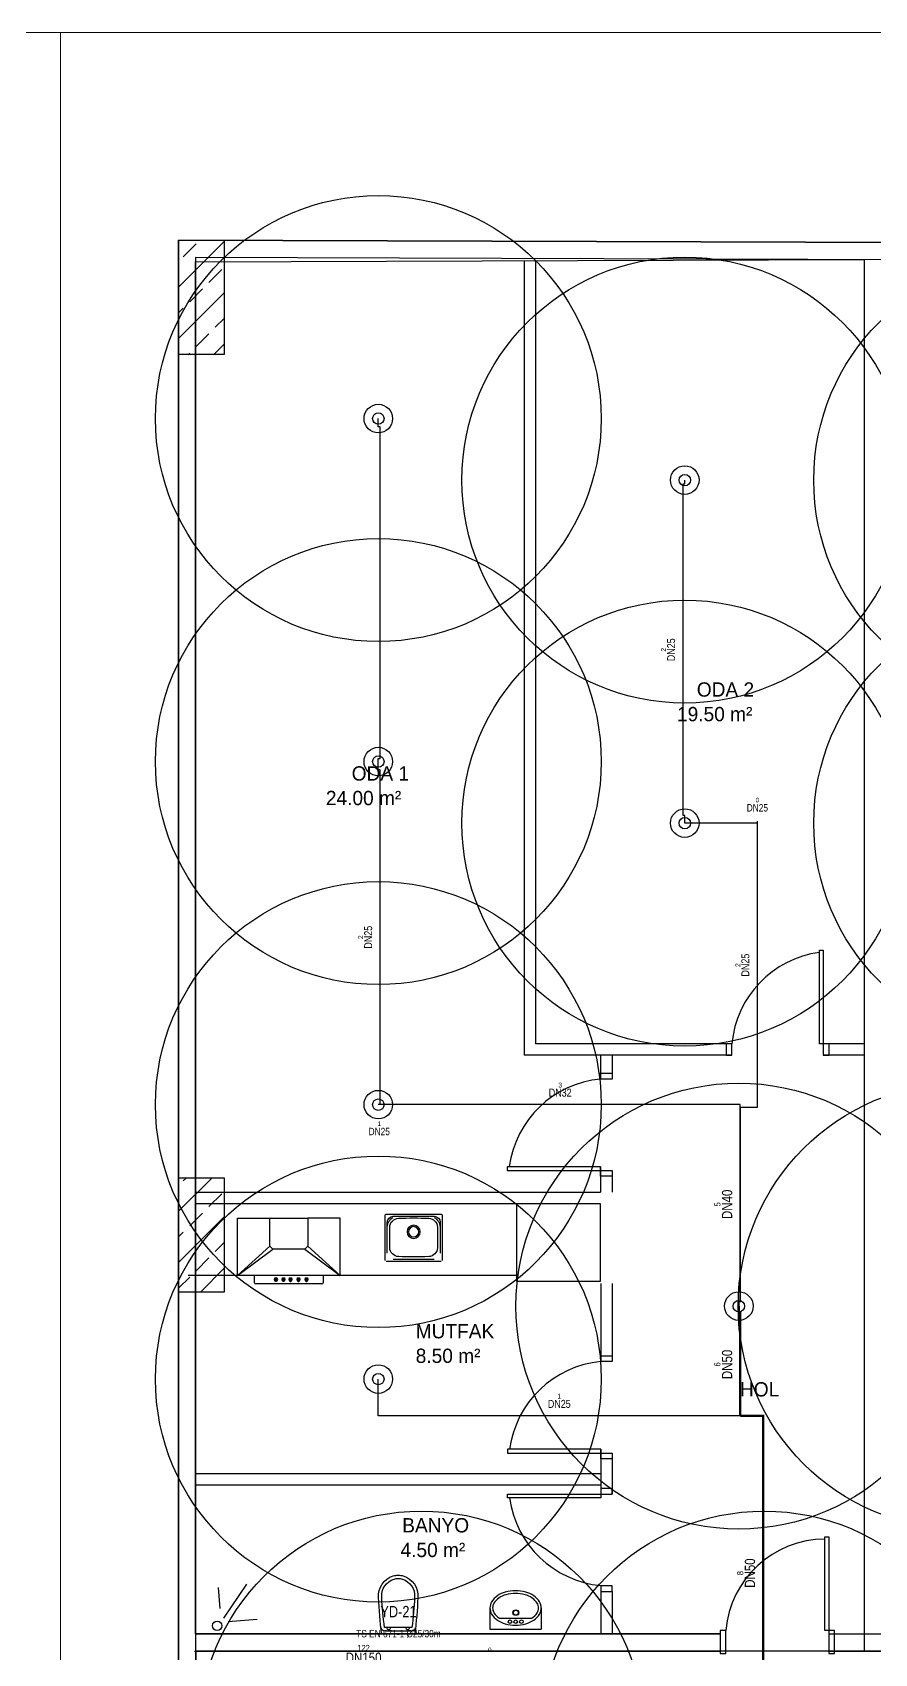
# Model space of a CAD drawing. Header units: centimetres. Extents: x 247996 to 315152, y -468471 to -440326.
# Drawn here: x 254398 to 255135, y -452067 to -450649 of the extents above; entities that cross this region are included whole.
import ezdxf
from ezdxf.enums import TextEntityAlignment as Align

# ---------------------------------------------------------------- set-up
doc = ezdxf.new("R2010")
doc.units = ezdxf.units.CM
doc.layers.add('SCOTT-ANTED', color=144, linetype='Continuous', lineweight=0)
for name, color, linetype in [('SCOTT-MKDU0', 50, 'Continuous'), ('SCOTT-MTY-SPRINKLER', 15, 'Continuous'), ('SCOTT-MTY-SPRINKLER-BORU', 140, 'Continuous'), ('SCOTT-MTY-SPRINKLER-CAP', 141, 'Continuous'), ('SCOTT-MTY-SPRINKLER-KORUMA', 8, 'Continuous'), ('SCOTT-MTY-YANGIN-DOLAP', 1, 'Continuous')]:
    doc.layers.add(name, color=color, linetype=linetype)
doc.styles.add('MtXpl_Comic_Sans_MS', font='comic.ttf')
doc.styles.add('ROTAS', font='arial.ttf')

# ---------------------------------------------------------------- blocks, each defined once
blk = doc.blocks.new('ASL-SPR-PE')
for radius in [12.5, 5]:
    blk.add_circle((0, 0), radius)

msp = doc.modelspace()

# ---------------------------------------------------------------- linework, layer by layer
at = {"layer": 'SCOTT-ANTED'}
for p, q in [((276712.4, -450649.1), (248038.8, -450649.1)), ((254422.3, -450649.1), (254422.3, -458149.1))]:
    msp.add_line(p, q, dxfattribs=at)
at = {"layer": 'SCOTT-MKDU0', "color": 8, "ltscale": 0.03}
for p, q in [((256342.3, -450836.9), (254525.5, -450830.7)), ((254525.5, -450830.7), (254525.5, -453404.6)), ((254525.5, -450830.7), (256342.3, -450836.9)), ((254525.5, -453404.6), (254525.5, -450830.7)), ((254525.6, -450830.8), (254565.6, -450830.8)), ((254525.6, -450930.8), (254525.6, -450830.8)), ((254525.6, -450871.9), (254565.6, -450831.9)), ((254529.8, -450845.3), (254541, -450834)), ((254565.6, -450830.8), (254565.6, -450930.8)), ((254525.5, -450849.9), (254525.5, -452064.7)), ((256327.5, -450851.9), (254540.5, -450845.8)), ((254540.5, -450845.8), (254540.5, -453404.6)), ((254540.5, -450849.8), (255125.5, -450847.8)), ((254540.5, -450849.8), (254540.5, -452064.7)), ((254540.5, -452049.7), (254540.5, -450849.8)), ((254828, -450848.9), (254828, -451543.5)), ((254838, -450848.8), (254838, -451533.5)), ((255125.5, -450847.8), (255125.5, -452064.7)), ((255125.5, -450847.8), (255125.5, -452049.7)), ((255125.5, -450847.8), (255125.5, -452064.7)), ((254552.2, -450867.7), (254563.4, -450856.5)), ((254525.6, -450916.8), (254565.6, -450876.8)), ((254535.4, -450884.6), (254546.6, -450873.3)), ((254525.6, -450894.3), (254529.8, -450890.2)), ((254557.8, -450907), (254565.6, -450899.2)), ((254541, -450923.8), (254552.2, -450912.6)), ((254565.6, -450930.8), (254525.6, -450930.8)), ((254534.1, -450930.8), (254535.4, -450929.5)), ((254556.5, -450930.8), (254565.6, -450921.7)), ((255009.7, -451543.5), (254828, -451543.5)), ((255009.7, -451543.5), (254828, -451543.5)), ((255009.7, -451533.5), (254838, -451533.5)), ((254894.9, -451543.3), (254894.9, -451564.4)), ((254904.9, -451543.3), (254904.9, -451564.4)), ((255125.5, -451533.5), (255086.4, -451533.5)), ((255125.5, -451543.5), (255089.7, -451543.5)), ((255125.5, -451543.5), (255089.7, -451543.5)), ((254894.9, -451641.1), (254894.9, -451663.3)), ((254904.9, -451644.4), (254904.9, -451663.3)), ((254525.6, -451680.1), (254554.9, -451650.8)), ((254525.6, -451650.8), (254565.6, -451650.8)), ((254525.6, -451750.8), (254525.6, -451650.8)), ((254529.8, -451653.5), (254532.5, -451650.8)), ((254565.6, -451650.8), (254565.6, -451750.8)), ((254894.9, -451663.5), (254540.5, -451663.5)), ((254552.2, -451675.9), (254563.4, -451664.7)), ((254525.6, -451725), (254565.6, -451685)), ((254535.4, -451692.8), (254546.6, -451681.6)), ((254894.9, -451673.5), (254540.5, -451673.5)), ((254577.1, -451686.2), (254605.6, -451686.2)), ((254577.1, -451736.2), (254577.1, -451686.2)), ((254667.1, -451686.2), (254638.6, -451686.2)), ((254667.1, -451736.2), (254667.1, -451686.2)), ((254706.3, -451723), (254706.3, -451683.5)), ((254707.3, -451682.5), (254755.3, -451682.5)), ((254713.5, -451684.4), (254749.2, -451684.4)), ((254756.3, -451683.5), (254756.3, -451723)), ((254894.9, -451673.5), (254821.3, -451673.5)), ((254821.3, -451673.5), (254821.3, -451741.2)), ((254894.9, -451741.2), (254894.9, -451673.5)), ((254525.6, -451702.5), (254529.8, -451698.4)), ((254708.2, -451716.8), (254708.2, -451689.7)), ((254754.5, -451689.7), (254754.5, -451716.8)), ((254557.8, -451715.2), (254565.6, -451707.4)), ((254605.6, -451710.7), (254577.1, -451736.2)), ((254577.1, -451736.2), (254608.1, -451713.2)), ((254636.1, -451713.2), (254667.1, -451736.2)), ((254667.1, -451736.2), (254638.6, -451710.7)), ((254541, -451732.1), (254552.2, -451720.8)), ((254755.3, -451724), (254707.3, -451724)), ((254749.2, -451722.1), (254713.5, -451722.1)), ((254525.6, -451747.4), (254535.4, -451737.7)), ((254821.3, -451736.2), (254534, -451736.2)), ((254821.3, -451736.2), (254534, -451736.2)), ((254544.7, -451750.8), (254565.6, -451729.9)), ((254667.1, -451736.2), (254577.1, -451736.2)), ((254592.1, -451742.5), (254592.1, -451736.2)), ((254651.1, -451743.5), (254593.1, -451743.5)), ((254610.5, -451738.3), (254610.5, -451740.9)), ((254610.5, -451738.3), (254611.1, -451738.3)), ((254610.5, -451740.9), (254610.5, -451741.4)), ((254611.1, -451741.4), (254610.5, -451741.4)), ((254611.1, -451738.3), (254611.1, -451740.9)), ((254611.1, -451740.9), (254611.1, -451741.4)), ((254617.1, -451738.3), (254617.1, -451740.9)), ((254617.1, -451738.3), (254617.7, -451738.3)), ((254617.1, -451740.9), (254617.1, -451741.4)), ((254617.7, -451741.4), (254617.1, -451741.4)), ((254617.7, -451738.3), (254617.7, -451740.9)), ((254617.7, -451740.9), (254617.7, -451741.4)), ((254623.3, -451738.3), (254623.3, -451740.9)), ((254623.3, -451738.3), (254623.9, -451738.3)), ((254623.3, -451740.9), (254623.3, -451741.4)), ((254623.3, -451741.4), (254623.9, -451741.4)), ((254623.9, -451738.3), (254623.9, -451740.9)), ((254623.9, -451740.9), (254623.9, -451741.4)), ((254630.2, -451738.3), (254630.2, -451740.9)), ((254630.2, -451738.3), (254630.9, -451738.3)), ((254630.2, -451740.9), (254630.2, -451741.4)), ((254630.2, -451741.4), (254630.9, -451741.4)), ((254630.9, -451738.3), (254630.9, -451740.9)), ((254630.9, -451740.9), (254630.9, -451741.4)), ((254637.2, -451738.3), (254637.2, -451740.9)), ((254637.2, -451738.3), (254637.9, -451738.3)), ((254637.2, -451740.9), (254637.2, -451741.4)), ((254637.2, -451741.4), (254637.9, -451741.4)), ((254637.9, -451738.3), (254637.9, -451740.9)), ((254637.9, -451740.9), (254637.9, -451741.4)), ((254652.1, -451736.2), (254652.1, -451742.5)), ((254821.3, -451741.2), (254894.9, -451741.2)), ((254895.1, -451736.2), (254894.9, -451736.2)), ((254895.1, -451736.2), (254894.9, -451736.2)), ((254895.1, -451743.3), (254895.1, -451811.5)), ((254905.1, -451743.3), (254905.1, -451811.5)), ((254565.6, -451750.8), (254525.6, -451750.8)), ((254895.1, -451888.1), (254895.1, -451930.8)), ((254905.1, -451891.5), (254905.1, -451927.5)), ((254895.1, -451909.7), (254540.5, -451909.7)), ((254895.1, -451919.7), (254540.5, -451919.7)), ((254561.9, -452027.5), (254560.5, -452009.1)), ((254565.1, -452035.9), (254585.3, -452006.3)), ((254895.1, -452012.5), (254895.1, -452049.7)), ((254905.1, -452012.5), (254905.1, -452049.7)), ((254797.9, -452027), (254797.9, -452045.6)), ((254843, -452027), (254843, -452045.6)), ((254569, -452038.7), (254594.4, -452036.7)), ((254806.4, -452036), (254834.5, -452036)), ((254540.5, -452049.7), (254999.4, -452049.7)), ((254999.4, -452049.7), (254540.5, -452049.7)), ((254797.9, -452045.6), (254843, -452045.6)), ((255094.4, -452049.7), (255171.6, -452049.7)), ((254539.6, -452064.7), (254999.4, -452064.7)), ((256095.1, -452064.7), (254540.7, -452064.7)), ((254540.7, -452064.7), (254555.6, -453375.7)), ((255094.4, -452064.7), (255171.6, -452064.7))]:
    msp.add_line(p, q, dxfattribs=at)
for points in [[(255089.7, -451533.5), (255086.4, -451533.5), (255086.4, -451451.7), (255089.7, -451451.7)], [(254894.9, -451644.4), (254894.9, -451641.1), (254813, -451641.1), (254813, -451644.4)], [(254895.1, -451891.5), (254895.1, -451888.1), (254813.3, -451888.1), (254813.3, -451891.5)], [(254895.1, -451927.5), (254895.1, -451930.8), (254813.3, -451930.8), (254813.3, -451927.5)], [(255094.4, -452046.7), (255091.1, -452046.7), (255091.1, -451964.8), (255094.4, -451964.8)], [(255094.4, -452046.7), (255091.1, -452046.7), (255091.1, -451964.8), (255094.4, -451964.8)], [(255094.4, -452046.7), (255091.1, -452046.7), (255091.1, -451964.8), (255094.4, -451964.8)]]:
    msp.add_lwpolyline(points, close=True, dxfattribs=at)
for points in [[(255004.7, -451543.5), (255009.7, -451543.5), (255009.7, -451533.5), (255004.7, -451533.5), (255004.7, -451543.5)], [(255089.7, -451543.5), (255094.7, -451543.5), (255094.7, -451533.5), (255089.7, -451533.5), (255089.7, -451543.5)], [(254904.9, -451559.4), (254904.9, -451564.4), (254894.9, -451564.4), (254894.9, -451559.4), (254904.9, -451559.4)], [(254904.9, -451644.4), (254904.9, -451649.4), (254894.9, -451649.4), (254894.9, -451644.4), (254904.9, -451644.4)], [(254905.1, -451806.5), (254905.1, -451811.5), (254895.1, -451811.5), (254895.1, -451806.5), (254905.1, -451806.5)], [(254905.1, -451891.5), (254905.1, -451896.5), (254895.1, -451896.5), (254895.1, -451891.5), (254905.1, -451891.5)], [(254905.1, -451927.5), (254905.1, -451922.5), (254895.1, -451922.5), (254895.1, -451927.5), (254905.1, -451927.5)], [(254905.1, -452012.5), (254905.1, -452007.5), (254895.1, -452007.5), (254895.1, -452012.5), (254905.1, -452012.5)], [(254999.4, -452066.7), (255004.4, -452066.7), (255004.4, -452046.7), (254999.4, -452046.7), (254999.4, -452066.7)], [(254999.4, -452066.7), (255004.4, -452066.7), (255004.4, -452046.7), (254999.4, -452046.7), (254999.4, -452066.7)], [(254999.4, -452066.7), (255004.4, -452066.7), (255004.4, -452046.7), (254999.4, -452046.7), (254999.4, -452066.7)], [(255094.4, -452066.7), (255099.4, -452066.7), (255099.4, -452046.7), (255094.4, -452046.7), (255094.4, -452066.7)], [(255094.4, -452066.7), (255099.4, -452066.7), (255099.4, -452046.7), (255094.4, -452046.7), (255094.4, -452066.7)], [(255094.4, -452066.7), (255099.4, -452066.7), (255099.4, -452046.7), (255094.4, -452046.7), (255094.4, -452066.7)]]:
    msp.add_lwpolyline(points, dxfattribs=at)
for points in [[(254703.2, -452049.7, -0.01664), (254700.6, -452017.8, -0.351622), (254713.4, -451998.9, -0.068714), (254717.8, -451998.3, -0.068714), (254722.2, -451998.9, -0.351622), (254735, -452017.8, -0.01664), (254732.4, -452049.7)], [(254705.8, -452044.1, -0.016866), (254703.4, -452017.6, -0.351778), (254714.2, -452001.7, -0.068022), (254717.8, -452001.2, -0.068022), (254721.4, -452001.7, -0.351778), (254732.1, -452017.6, -0.016866), (254729.8, -452044.1)]]:
    msp.add_lwpolyline(points, format="xyb", close=True, dxfattribs=at)
msp.add_lwpolyline([(254732.6, -452044.2, -0.389191), (254729.3, -452047.3), (254717.8, -452047.3), (254706.3, -452047.3, -0.389191), (254702.9, -452044.2, -0.389191)], format="xyb", dxfattribs=at)
for centre, radius in [((254559.4, -452042.6, 51), 4.14), ((254815.6, -452039), 1.56), ((254820.7, -452031.1), 2.52), ((254820.7, -452031.1), 2.12), ((254820.6, -452039), 1.56), ((254825.6, -452039), 1.56)]:
    msp.add_circle(centre, radius, dxfattribs=at)
for centre, radius, start, end in [((255098.2, -451541.8), 88.9, 97.6747, 174.6919), ((254903.1, -451652.9), 88.9, 95.3081, 172.3253), ((254593.1, -451742.5), 1, 180, 270), ((254610.8, -451739.8), 1.54, 100.5754, 259.4621), ((254610.8, -451739.8), 1.54, 282.6235, 77.3767), ((254617.4, -451739.8), 1.54, 100.5754, 259.4621), ((254617.4, -451739.8), 1.54, 282.6235, 77.3767), ((254623.5, -451739.8), 1.54, 100.5754, 259.4621), ((254623.5, -451739.8), 1.54, 282.6235, 77.3767), ((254630.5, -451739.8), 1.54, 100.5754, 259.4621), ((254630.5, -451739.8), 1.54, 282.6235, 77.3767), ((254637.5, -451739.8), 1.54, 100.5754, 259.4621), ((254637.5, -451739.8), 1.54, 282.6235, 77.3767), ((254651.1, -451742.5), 1, 270, 0), ((254903.4, -451900), 88.9, 95.3081, 172.3253), ((254903.4, -451918.9), 88.9, 187.6747, 264.6919), ((255091.7, -452054.3), 87.6, 90.3687, 174.9809), ((255091.7, -452054.3), 87.6, 90.3687, 174.9809), ((255091.7, -452054.3), 87.6, 90.3687, 174.9809), ((254820.4, -452045.4), 33.5, 90, 105.5176), ((254820.4, -452045.4), 33.5, 74.4824, 90), ((254808.3, -452027), 10.3, 148.2866, 180), ((254808.3, -452027), 10.3, 180, 211.7134), ((254814.1, -452030.6), 17.2, 123.8347, 148.2866), ((254808.3, -452027), 7.93, 148.2866, 180), ((254808.3, -452027), 7.93, 180, 211.7134), ((254814.1, -452030.6), 14.8, 123.8347, 148.2866), ((254817.9, -452036.3), 24.1, 105.5176, 123.8347), ((254817.9, -452036.3), 21.7, 105.5176, 123.8347), ((254820.4, -452045.4), 31.1, 90, 105.5176), ((254820.4, -452045.4), 31.1, 74.4824, 90), ((254823, -452036.3), 21.7, 56.1653, 74.4824), ((254823, -452036.3), 24.1, 56.1653, 74.4824), ((254826.8, -452030.6), 14.8, 31.7134, 56.1653), ((254826.8, -452030.6), 17.2, 31.7134, 56.1653), ((254832.6, -452027), 7.93, 0, 31.7134), ((254832.6, -452027), 7.93, 328.2866, 0), ((254832.6, -452027), 10.3, 0, 31.7134), ((254832.6, -452027), 10.3, 328.2866, 0), ((254814.1, -452023.4), 17.2, 211.7134, 236.1653), ((254814.1, -452023.4), 14.8, 211.7134, 238.6233), ((254817.9, -452017.6), 24.1, 236.1653, 254.4824), ((254820.4, -452008.6), 33.5, 254.4824, 270), ((254820.4, -452008.6), 33.5, 270, 285.5176), ((254823, -452017.6), 24.1, 285.5176, 303.8347), ((254826.8, -452023.4), 14.8, 301.3767, 328.2866), ((254826.8, -452023.4), 17.2, 303.8347, 328.2866), ((254709.5, -452044.1), 1.78, 180, 0), ((254726.1, -452044.1), 1.78, 180, 0)]:
    msp.add_arc(centre, radius, start, end, dxfattribs=at)
at = {"layer": 'SCOTT-MKDU0', "color": 8, "ltscale": 0.03, "extrusion": (0, 0, -1)}
for centre, major_axis, start_param, end_param in [((254707.3, -451683.5), (0.707, 0.707), 3.926991, 5.497787), ((254713.5, -451689.7), (-3.75, 3.75), 5.497787, 7.068583), ((254718.3, -451694.2), (-7.14, 7.14), 5.524757, 6.541187), ((254718.4, -451694.2), (-5.66, 5.66), 5.524757, 7.028844), ((254731.3, -452018.2), (332.3, 0), 4.67265, 4.752129), ((254744.2, -451694.2), (-5.66, 5.66), 0.825137, 2.329224), ((254749.2, -451689.7), (3.75, 3.75), -0.785398, 0.785398), ((254744.3, -451694.2), (7.14, 7.14), -0.258001, 0.758428), ((254755.3, -451683.5), (0.707, 0.707), -0.785398, 0.785398), ((255042.6, -451703), (-234.9, 234.9), 5.470817, 5.524757), ((254731.3, -451698), (-4.07, 4.07), 3.926991, 10.210176), ((254731.3, -451698), (-3.18, 3.18), 3.926991, 10.210176), ((254420.1, -451703), (234.9, 234.9), 0.758428, 0.812368), ((254718.4, -451711.7), (5.66, 5.66), 2.395934, 3.900021), ((254744.2, -451711.7), (5.66, 5.66), 0.812368, 2.316455), ((254731.3, -451387.7), (332.3, 0), 1.531058, 1.610536)]:
    msp.add_ellipse(centre, major_axis=major_axis, ratio=1, start_param=start_param, end_param=end_param, dxfattribs=at)
at = {"layer": 'SCOTT-MKDU0', "color": 8, "ltscale": 0.03, "invisible_edges": 1}
for points in [[(254638.6, -451710.7), (254605.6, -451710.7), (254605.6, -451686.2), (254638.6, -451686.2)], [(254605.6, -451710.7), (254638.6, -451710.7), (254636.1, -451713.2), (254608.1, -451713.2)]]:
    msp.add_3dface(points, dxfattribs=at)
at = {"layer": 'SCOTT-MTY-SPRINKLER-BORU'}
for points in [[(254702, -451586.8), (254702, -451294), (254700.4, -451294), (254700.4, -451289), (254700.4, -451286.8), (254700.4, -451284), (254702, -451284), (254702, -450994), (254700.4, -450994), (254700.4, -450986.8)], [(255032, -451340.7), (254968.5, -451340.7), (254968.5, -451334), (254967, -451334), (254967, -451044), (254968.5, -451044), (254968.5, -451040.7)], [(255017, -451589), (255032, -451589), (255032, -451340.7)], [(255032, -451340.7), (255032, -451339)], [(254702, -451586.8), (254700.4, -451586.8)], [(255017, -451589), (255017, -451586.8), (254702, -451586.8)], [(255017, -451859), (254700.4, -451859), (254700.4, -451826.8)]]:
    msp.add_lwpolyline(points, dxfattribs=at)
for points, const_width in [([(255015.8, -451763), (255015.8, -451759), (255017, -451759), (255017, -451589)], 1.5), ([(255017, -451859), (255017, -451769), (255015.8, -451769), (255015.8, -451764), (255015.8, -451763)], 2), ([(255037, -452150), (255037, -452144), (255038.1, -452144), (255038.1, -452139), (255038.1, -452137.3), (255038.1, -452134), (255037, -452134), (255037, -451859), (255017, -451859)], 2)]:
    msp.add_lwpolyline(points, dxfattribs=dict(at, const_width=const_width))
at = {"layer": 'SCOTT-MTY-SPRINKLER-KORUMA'}
for centre in [(254700.4, -450986.8), (254968.5, -451040.6), (255276.3, -451040.6), (254700.4, -451286.8), (254968.5, -451340.6), (255276.3, -451340.6), (254700.4, -451586.8), (255015.8, -451763), (255210.2, -451763), (254700.4, -451826.8), (254738.1, -452137.3), (255038.1, -452137.3)]:
    msp.add_circle(centre, 195, dxfattribs=at)

# ---------------------------------------------------------------- block references
at = {"layer": 'SCOTT-MTY-SPRINKLER'}
for p in [(254700.4, -450986.8), (254968.5, -451040.6), (254700.4, -451286.8), (254968.5, -451340.6), (254700.4, -451586.8), (255015.8, -451763), (254700.4, -451826.8)]:
    msp.add_blockref('ASL-SPR-PE', p, dxfattribs=at)

# ---------------------------------------------------------------- texts
at = {"layer": 'SCOTT-MKDU0', "color": 8, "ltscale": 0.03, "style": 'MtXpl_Comic_Sans_MS'}
for s, p in [('ODA 2', (254979, -451230)), ('19.50 m²', (254961.7, -451251.5)), ('ODA 1', (254677.1, -451303.4)), ('24.00 m²', (254654.5, -451324.9)), ('MUTFAK', (254733.1, -451791.2)), ('8.50 m²', (254733.1, -451812.7)), ('HOL', (255016.8, -451842)), ('BANYO', (254721.3, -451960.9)), ('4.50 m²', (254719.8, -451982.5))]:
    msp.add_text(s, height=12.5, dxfattribs=at).set_placement(p)
at = {"layer": 'SCOTT-MTY-SPRINKLER-CAP', "style": 'ROTAS', "width": 0.8}
for s, height, p in [('2', 4.2, (254949.9, -451189)), ('DN25', 7, (254956.5, -451189)), ('DN25', 7, (254691.5, -451440.4)), ('2', 4.2, (254684.9, -451440.4)), ('DN25', 7, (255021.5, -451464.8)), ('2', 4.2, (255014.9, -451464.8)), ('5', 5.4, (254997, -451674)), ('DN40', 9, (255005.5, -451674)), ('6', 5.4, (254997, -451814)), ('DN50', 9, (255005.5, -451814)), ('DN50', 9, (255025.5, -451996.5)), ('8', 5.4, (255017, -451996.5))]:
    msp.add_text(s, height=height, rotation=90, dxfattribs=at).set_placement(p, align=Align.MIDDLE_CENTER)
for s, height, p in [('DN25', 6.5, (255032, -451327.2)), ('0', 3.9, (255032, -451320.4)), ('DN32', 7, (254859.5, -451576.3)), ('3', 4.2, (254859.5, -451569.7)), ('1', 3.9, (254701.2, -451603.4)), ('DN25', 6.5, (254701.2, -451610.3)), ('1', 4.2, (254858.7, -451841.8)), ('DN25', 7, (254858.7, -451848.5)), ('DN150', 9, (254687.5, -452070.5)), ('122', 5.4, (254687.5, -452062)), ('0', 3.9, (254798, -452063.6))]:
    msp.add_text(s, height=height, dxfattribs=at).set_placement(p, align=Align.MIDDLE_CENTER)
at = {"layer": 'SCOTT-MTY-YANGIN-DOLAP', "style": 'ROTAS', "width": 0.8}
msp.add_text('YD-21', height=10, dxfattribs=at).set_placement((254718, -452038.2), align=Align.BOTTOM_CENTER)
msp.add_text('TS EN 671-1 Ø25/30m', height=6.5, dxfattribs=at).set_placement((254718, -452046.2), align=Align.TOP_CENTER)

doc.saveas('drawing.dxf')
